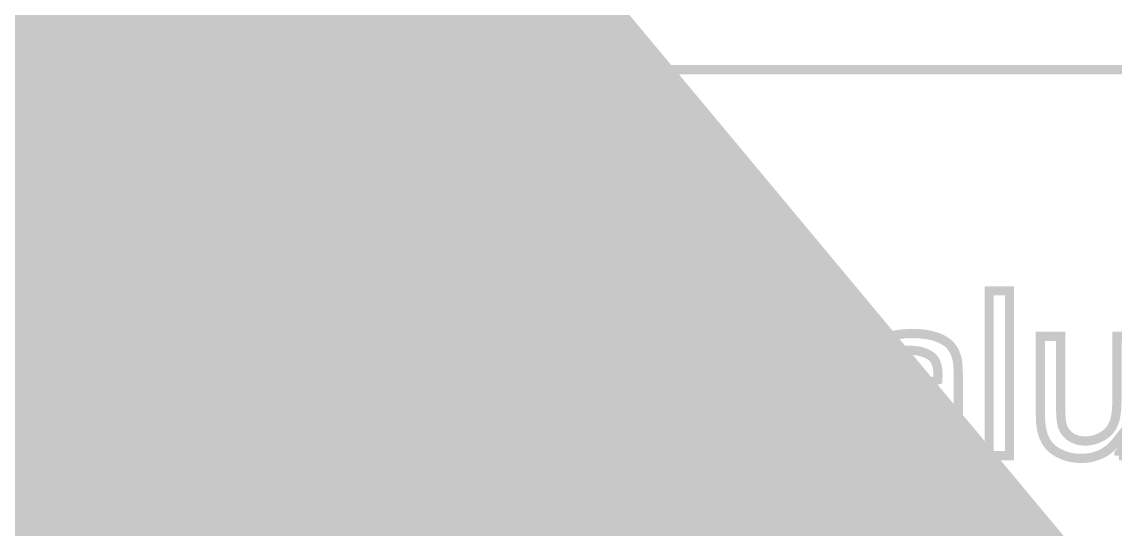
# Model space of a CAD drawing. Extents: x -5280327 to 29700, y -3925683 to 5564800.
# Drawn here: x 3955 to 8608, y 27451 to 29609 of the extents above; entities that cross this region are included whole.
import ezdxf

# ---------------------------------------------------------------- set-up
doc = ezdxf.new("R2010")
doc.units = 0
doc.linetypes.add('6', pattern=[2640.874023, 1320.437012, -1320.437012])
doc.layers.get('0').update_dxf_attribs({"linetype": 'CONTINUOUS'})

msp = doc.modelspace()

# ---------------------------------------------------------------- linework, layer by layer
at = {"color": 7, "linetype": '6', "const_width": 10343.1}
msp.add_lwpolyline([(0, 29405.6), (24528.3, 0)], dxfattribs=at)
msp.add_lwpolyline([(0, 29405.6), (24528.3, 0)], dxfattribs=at)
at = {"color": 7, "const_width": 39.2}
for points in [[(0, 29405.6), (19561.2, 29405.6), (19561.2, 25025.4), (0, 25025.4), (0, 29405.6)], [(6398, 27763), (6398, 28464.7), (6905.3, 28464.7), (6905.3, 28381.9), (6490.9, 28381.9), (6490.9, 28167), (6879, 28167), (6879, 28084.7), (6490.9, 28084.7), (6490.9, 27845.8), (6921.6, 27845.8), (6921.6, 27763), (6398, 27763)], [(8072.2, 27763), (8072.2, 28464.7), (8158.3, 28464.7), (8158.3, 27763), (8072.2, 27763)], [(7860.6, 27825.7), (7860.6, 27825.7), (7860.6, 27825.7), (7847, 27814.6), (7833.6, 27804.4), (7820.3, 27795.3), (7807.1, 27787.1), (7794.1, 27779.8), (7781.2, 27773.6), (7768.5, 27768.3), (7768.5, 27768.3), (7768.5, 27768.3), (7768.5, 27768.3), (7755.7, 27763.9), (7742.7, 27760.1), (7729.4, 27757), (7715.8, 27754.6), (7702, 27752.9), (7687.9, 27751.9), (7673.5, 27751.6), (7673.5, 27751.6), (7673.5, 27751.6), (7673.5, 27751.6), (7650.4, 27752.4), (7628.8, 27754.9), (7608.8, 27759.1), (7590.4, 27764.9), (7573.6, 27772.4), (7558.4, 27781.6), (7544.8, 27792.5), (7544.8, 27792.5), (7544.8, 27792.5), (7544.8, 27792.5), (7532.8, 27804.6), (7522.7, 27817.7), (7514.5, 27831.7), (7508, 27846.7), (7503.4, 27862.5), (7500.7, 27879.3), (7499.8, 27897), (7499.8, 27897), (7499.8, 27897), (7499.8, 27897), (7500.1, 27907.6), (7501.2, 27917.9), (7502.9, 27927.9), (7505.3, 27937.6), (7508.4, 27947.1), (7512.3, 27956.3), (7516.8, 27965.3), (7516.8, 27965.3), (7516.8, 27965.3), (7516.8, 27965.3), (7521.8, 27973.8), (7527.3, 27981.9), (7533.3, 27989.5), (7539.6, 27996.5), (7546.4, 28003.1), (7553.6, 28009.2), (7561.3, 28014.8), (7561.3, 28014.8), (7561.3, 28014.8), (7561.3, 28014.8), (7569.3, 28019.9), (7577.6, 28024.7), (7586.1, 28029.1), (7595, 28033.1), (7604.1, 28036.8), (7613.5, 28040.1), (7623.3, 28043), (7623.3, 28043), (7623.3, 28043), (7623.3, 28043), (7631, 28044.9), (7639.9, 28046.8), (7649.7, 28048.7), (7660.7, 28050.5), (7672.7, 28052.4), (7685.7, 28054.2), (7699.8, 28055.9), (7699.8, 28055.9), (7699.8, 28055.9), (7699.8, 28055.9), (7728.5, 28059.6), (7755, 28063.4), (7779.2, 28067.5), (7801.1, 28071.7), (7820.8, 28076.2), (7838.3, 28080.8), (7853.5, 28085.6), (7853.5, 28085.6), (7853.5, 28085.6), (7853.5, 28085.6), (7853.6, 28090.4), (7853.7, 28094.7), (7853.8, 28098.4), (7853.9, 28101.6), (7853.9, 28104.3), (7853.9, 28106.5), (7853.9, 28108.1), (7853.9, 28108.1), (7853.9, 28108.1), (7853.9, 28108.1), (7853.4, 28122.5), (7851.9, 28135.7), (7849.5, 28147.5), (7846, 28158.1), (7841.5, 28167.5), (7836, 28175.5), (7829.5, 28182.3), (7829.5, 28182.3), (7829.5, 28182.3), (7829.5, 28182.3), (7819.4, 28190), (7808, 28196.6), (7795.3, 28202), (7781.3, 28206.1), (7766, 28209.1), (7749.4, 28210.9), (7731.4, 28211.5), (7731.4, 28211.5), (7731.4, 28211.5), (7731.4, 28211.5), (7714.7, 28211.1), (7699.3, 28209.8), (7685.2, 28207.6), (7672.3, 28204.5), (7660.8, 28200.6), (7650.6, 28195.8), (7641.7, 28190.2), (7641.7, 28190.2), (7641.7, 28190.2), (7641.7, 28190.2), (7633.7, 28183.4), (7626.4, 28175.3), (7619.6, 28165.9), (7613.5, 28155.2), (7608, 28143), (7603.1, 28129.6), (7598.8, 28114.8), (7598.8, 28114.8), (7514.6, 28126.3), (7514.6, 28126.3), (7514.6, 28126.3), (7518.2, 28141.3), (7522.4, 28155.5), (7527.2, 28168.8), (7532.6, 28181.3), (7538.6, 28192.9), (7545.2, 28203.7), (7552.4, 28213.6), (7552.4, 28213.6), (7552.4, 28213.6), (7552.4, 28213.6), (7560.4, 28222.8), (7569.4, 28231.4), (7579.3, 28239.3), (7590.2, 28246.7), (7602, 28253.4), (7614.8, 28259.4), (7628.5, 28264.9), (7628.5, 28264.9), (7628.5, 28264.9), (7628.5, 28264.9), (7643.1, 28269.6), (7658.3, 28273.6), (7674.1, 28276.9), (7690.6, 28279.5), (7707.7, 28281.3), (7725.5, 28282.4), (7743.9, 28282.8), (7743.9, 28282.8), (7743.9, 28282.8), (7743.9, 28282.8), (7762, 28282.5), (7779.1, 28281.6), (7795.2, 28280), (7810.3, 28277.8), (7824.4, 28275), (7837.5, 28271.6), (7849.6, 28267.5), (7849.6, 28267.5), (7849.6, 28267.5), (7849.6, 28267.5), (7860.8, 28263), (7871.1, 28258.1), (7880.5, 28252.9), (7889.1, 28247.4), (7896.8, 28241.6), (7903.6, 28235.4), (7909.5, 28229), (7909.5, 28229), (7909.5, 28229), (7909.5, 28229), (7914.7, 28222.1), (7919.5, 28214.7), (7923.8, 28206.8), (7927.6, 28198.4), (7930.9, 28189.6), (7933.8, 28180.2), (7936.3, 28170.3), (7936.3, 28170.3), (7936.3, 28170.3), (7936.3, 28170.3), (7937.4, 28163.3), (7938.4, 28154.9), (7939.2, 28145), (7939.8, 28133.6), (7940.2, 28120.8), (7940.5, 28106.6), (7940.6, 28090.9), (7940.6, 28090.9), (7940.6, 27976), (7940.6, 27976), (7940.6, 27976), (7940.7, 27943.5), (7941, 27914.6), (7941.6, 27889.3), (7942.4, 27867.6), (7943.4, 27849.5), (7944.6, 27835), (7946.1, 27824.1), (7946.1, 27824.1), (7946.1, 27824.1), (7946.1, 27824.1), (7947.9, 27815), (7950.1, 27806.1), (7952.8, 27797.3), (7955.9, 27788.5), (7959.4, 27779.9), (7963.4, 27771.4), (7967.9, 27763), (7967.9, 27763), (7877.9, 27763), (7877.9, 27763), (7877.9, 27763), (7874.2, 27770.9), (7871, 27779.1), (7868.1, 27787.7), (7865.7, 27796.6), (7863.6, 27806), (7861.9, 27815.7), (7860.6, 27825.7)], [(7180.1, 27763), (6986.7, 28271.3), (7077.6, 28271.3), (7186.8, 27966.9), (7186.8, 27966.9), (7186.8, 27966.9), (7191.8, 27952.8), (7196.6, 27938.4), (7201.4, 27924), (7206.1, 27909.3), (7210.6, 27894.5), (7215, 27879.6), (7219.3, 27864.5), (7219.3, 27864.5), (7219.3, 27864.5), (7219.3, 27864.5), (7222.8, 27876.3), (7226.6, 27888.8), (7230.8, 27902), (7235.4, 27915.8), (7240.4, 27930.2), (7245.7, 27945.4), (7251.4, 27961.2), (7251.4, 27961.2), (7364.3, 28271.3), (7452.9, 28271.3), (7260.5, 27763), (7180.1, 27763)], [(8625, 27763), (8625, 27837.7), (8625, 27837.7), (8625, 27837.7), (8607.2, 27814.8), (8587.6, 27795.5), (8566.3, 27779.7), (8543.2, 27767.4), (8518.5, 27758.6), (8491.9, 27753.3), (8463.7, 27751.6), (8463.7, 27751.6), (8463.7, 27751.6), (8463.7, 27751.6), (8451, 27751.9), (8438.5, 27753), (8426.2, 27754.7), (8414.2, 27757.2), (8402.5, 27760.3), (8391, 27764.2), (8379.7, 27768.8), (8379.7, 27768.8), (8379.7, 27768.8), (8379.7, 27768.8), (8369, 27773.9), (8359, 27779.4), (8350, 27785.2), (8341.7, 27791.4), (8334.2, 27797.9), (8327.6, 27804.8), (8321.8, 27812.1), (8321.8, 27812.1), (8321.8, 27812.1), (8321.8, 27812.1), (8316.6, 27819.8), (8311.9, 27828), (8307.6, 27836.6), (8303.8, 27845.7), (8300.5, 27855.3), (8297.6, 27865.4), (8295.2, 27876), (8295.2, 27876), (8295.2, 27876), (8295.2, 27876), (8293.8, 27883.8), (8292.6, 27892.9), (8291.7, 27903.2), (8290.9, 27914.7), (8290.4, 27927.4), (8290.1, 27941.3), (8290, 27956.4), (8290, 27956.4), (8290, 28271.3), (8376.1, 28271.3), (8376.1, 27989.4), (8376.1, 27989.4), (8376.1, 27989.4), (8376.2, 27971), (8376.5, 27954.5), (8377.1, 27939.7), (8377.8, 27926.7), (8378.8, 27915.5), (8380, 27906.1), (8381.4, 27898.5), (8381.4, 27898.5), (8381.4, 27898.5), (8381.4, 27898.5), (8384.1, 27889.1), (8387.5, 27880.3), (8391.7, 27872), (8396.6, 27864.4), (8402.3, 27857.4), (8408.7, 27851), (8415.8, 27845.1), (8415.8, 27845.1), (8415.8, 27845.1), (8415.8, 27845.1), (8423.6, 27840), (8431.9, 27835.6), (8440.7, 27832.1), (8450, 27829.3), (8459.8, 27827.3), (8470.1, 27826.1), (8480.9, 27825.7), (8480.9, 27825.7), (8480.9, 27825.7), (8480.9, 27825.7), (8491.9, 27826.1), (8502.7, 27827.4), (8513.3, 27829.4), (8523.7, 27832.2), (8533.9, 27835.9), (8543.9, 27840.3), (8553.7, 27845.6), (8553.7, 27845.6), (8553.7, 27845.6), (8553.7, 27845.6), (8563, 27851.6), (8571.5, 27858.1), (8579.1, 27865.3), (8586, 27873), (8592.1, 27881.3), (8597.3, 27890.2), (8601.8, 27899.7), (8601.8, 27899.7), (8601.8, 27899.7), (8601.8, 27899.7), (8605.5, 27910.1), (8608.7, 27921.8), (8611.3, 27934.7), (8613.3, 27948.9), (8614.7, 27964.3), (8615.6, 27981), (8615.9, 27999), (8615.9, 27999), (8615.9, 28271.3), (8702, 28271.3)], [(7853.5, 28018.1), (7839.1, 28012.8), (7822.8, 28007.7), (7804.6, 28002.8), (7784.5, 27998.1), (7762.5, 27993.7), (7738.6, 27989.5), (7712.8, 27985.6), (7712.8, 27985.6), (7712.8, 27985.6), (7712.8, 27985.6), (7698.2, 27983.4), (7684.9, 27981.1), (7672.9, 27978.7), (7662.2, 27976.2), (7652.7, 27973.7), (7644.5, 27971.1), (7637.6, 27968.4), (7637.6, 27968.4), (7637.6, 27968.4), (7637.6, 27968.4), (7631.5, 27965.4), (7625.9, 27962.2), (7620.6, 27958.5), (7615.7, 27954.5), (7611.3, 27950.2), (7607.3, 27945.4), (7603.6, 27940.4), (7603.6, 27940.4), (7603.6, 27940.4), (7603.6, 27940.4), (7600.5, 27935), (7597.8, 27929.5), (7595.6, 27923.8), (7593.9, 27918), (7592.6, 27912), (7591.9, 27905.8), (7591.7, 27899.4), (7591.7, 27899.4), (7591.7, 27899.4), (7591.7, 27899.4), (7592.2, 27889.8), (7593.8, 27880.7), (7596.5, 27872), (7600.2, 27863.8), (7605, 27856.1), (7610.8, 27848.8), (7617.7, 27842), (7617.7, 27842), (7617.7, 27842), (7617.7, 27842), (7625.7, 27835.9), (7634.6, 27830.8), (7644.5, 27826.5), (7655.5, 27823.3), (7667.3, 27820.9), (7680.2, 27819.5), (7694.1, 27819), (7694.1, 27819), (7694.1, 27819), (7694.1, 27819), (7708.1, 27819.5), (7721.6, 27820.8), (7734.7, 27823), (7747.4, 27826.1), (7759.6, 27830.1), (7771.3, 27835), (7782.6, 27840.8), (7782.6, 27840.8), (7782.6, 27840.8), (7782.6, 27840.8), (7793.3, 27847.4), (7803.1, 27854.6), (7812.1, 27862.4), (7820.2, 27870.9), (7827.5, 27880.1), (7834, 27889.9), (7839.6, 27900.4), (7839.6, 27900.4), (7839.6, 27900.4), (7839.6, 27900.4), (7843.3, 27909.3), (7846.4, 27919.3), (7848.9, 27930.5), (7850.9, 27942.8), (7852.3, 27956.3), (7853.2, 27970.8), (7853.5, 27986.5), (7853.5, 27986.5), (7853.5, 28018.1)], [(8702, 27763), (8625, 27763)]]:
    msp.add_lwpolyline(points, dxfattribs=at)

doc.saveas('drawing.dxf')
